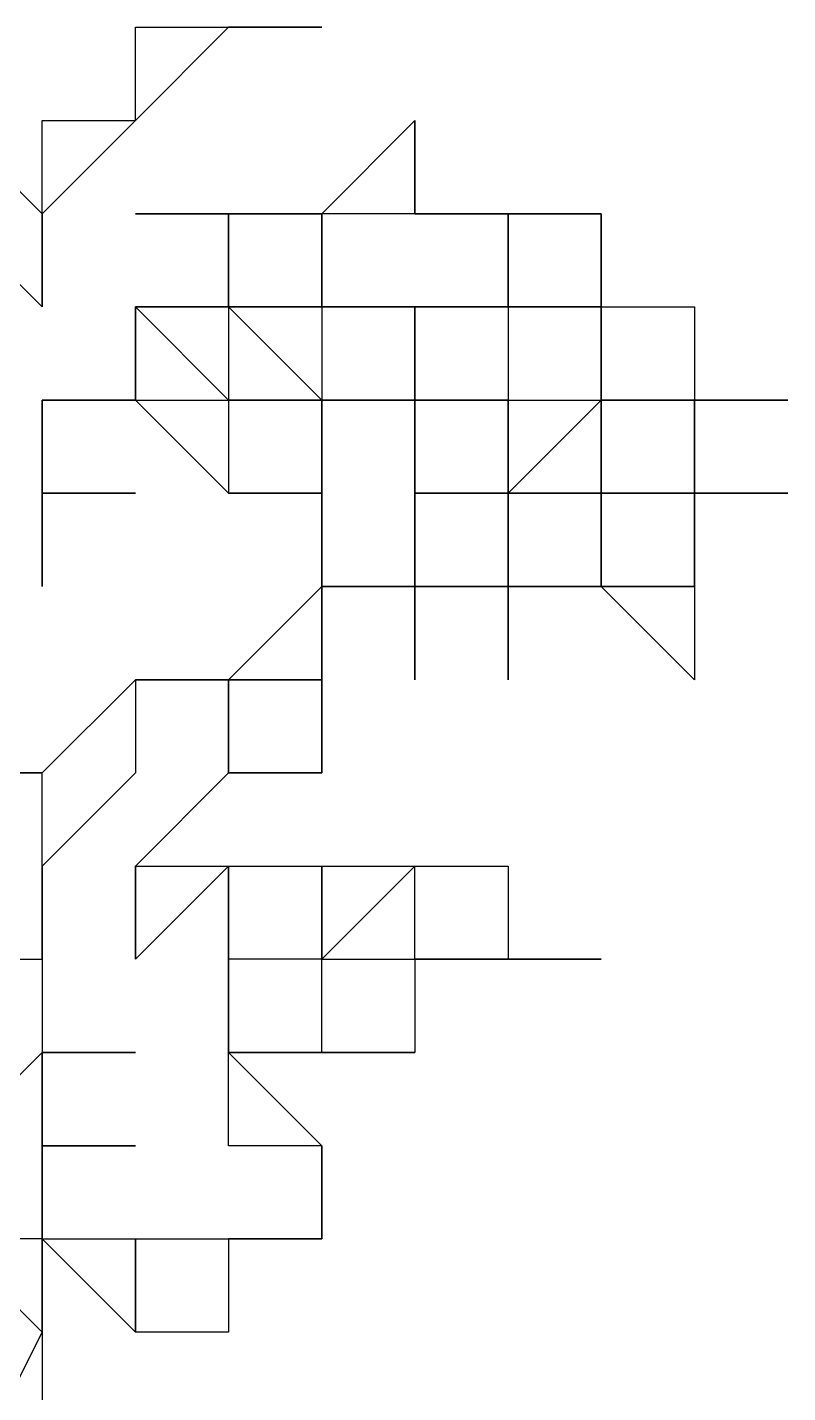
# Model space of a CAD drawing. Header units: millimetres. Extents: x 0 to 600, y 0 to 450.
# Drawn here: x 518.84 to 527, y 40.35 to 55 of the extents above; entities that cross this region are included whole.
import ezdxf

# ---------------------------------------------------------------- set-up
doc = ezdxf.new("R2010")
doc.units = ezdxf.units.MM
doc.layers.add('Engraving', color=1, linetype='Continuous')

msp = doc.modelspace()

# ---------------------------------------------------------------- linework, layer by layer
at = {"layer": 'Engraving'}
for p, q in [((520, 54), (520, 55)), ((520, 55), (521, 55)), ((521, 55), (520, 54)), ((521, 55), (521, 55)), ((521, 55), (521, 55)), ((521, 55), (521, 55)), ((521, 55), (522, 55)), ((522, 55), (521, 55)), ((521, 55), (521, 55)), ((521, 55), (521, 55)), ((521, 55), (521, 55)), ((521, 55), (521, 55)), ((522, 55), (522, 55)), ((518, 54), (519, 53)), ((519, 53), (519, 54)), ((519, 54), (520, 54)), ((520, 54), (519, 53)), ((520, 54), (520, 54)), ((522, 53), (523, 54)), ((523, 54), (523, 54)), ((523, 54), (523, 53)), ((523, 53), (523, 54)), ((523, 54), (523, 54)), ((523, 54), (523, 53)), ((519, 52), (518, 53)), ((519, 53), (519, 53)), ((519, 53), (519, 52)), ((519, 52), (519, 53)), ((519, 53), (519, 53)), ((519, 53), (519, 53)), ((519, 53), (519, 52)), ((519, 53), (519, 53)), ((519, 53), (519, 53)), ((519, 53), (519, 53)), ((519, 53), (519, 53)), ((521, 53), (520, 53)), ((520, 53), (520, 53)), ((520, 53), (520, 53)), ((520, 53), (520, 53)), ((520, 53), (520, 53)), ((520, 53), (521, 53)), ((521, 52), (521, 53)), ((521, 53), (521, 53)), ((521, 53), (521, 53)), ((521, 53), (521, 52)), ((521, 52), (521, 53)), ((521, 53), (521, 53)), ((521, 53), (521, 53)), ((521, 53), (521, 53)), ((521, 53), (521, 53)), ((521, 53), (521, 53)), ((521, 53), (521, 53)), ((521, 53), (521, 53)), ((521, 53), (522, 53)), ((522, 53), (521, 53)), ((521, 53), (521, 53)), ((521, 53), (522, 53)), ((522, 53), (521, 53)), ((521, 53), (521, 53)), ((521, 53), (521, 53)), ((521, 53), (521, 53)), ((521, 53), (521, 53)), ((521, 53), (521, 53)), ((521, 53), (521, 53)), ((521, 53), (521, 53)), ((521, 53), (521, 52)), ((522, 52), (522, 53)), ((522, 53), (522, 53)), ((522, 53), (522, 53)), ((522, 53), (522, 53)), ((522, 53), (522, 53)), ((522, 53), (522, 53)), ((522, 53), (522, 53)), ((522, 53), (522, 53)), ((522, 53), (522, 53)), ((522, 53), (522, 53)), ((523, 53), (522, 53)), ((522, 53), (522, 53)), ((522, 53), (522, 53)), ((522, 53), (522, 53)), ((522, 53), (522, 53)), ((522, 53), (522, 53)), ((522, 53), (522, 52)), ((522, 53), (522, 53)), ((522, 53), (522, 53)), ((522, 53), (522, 53)), ((522, 53), (522, 53)), ((522, 53), (522, 53)), ((522, 53), (522, 53)), ((522, 53), (522, 53)), ((522, 53), (522, 53)), ((522, 53), (522, 53)), ((522, 53), (522, 53)), ((522, 53), (522, 53)), ((522, 53), (522, 53)), ((522, 53), (522, 53)), ((522, 53), (522, 53)), ((522, 53), (522, 53)), ((522, 53), (522, 53)), ((522, 53), (522, 53)), ((522, 53), (522, 52)), ((522, 52), (522, 53)), ((524, 53), (523, 53)), ((523, 53), (523, 53)), ((523, 53), (523, 53)), ((523, 53), (523, 53)), ((523, 53), (523, 53)), ((523, 53), (523, 53)), ((523, 53), (523, 53)), ((523, 53), (523, 53)), ((523, 53), (523, 53)), ((523, 53), (523, 53)), ((523, 53), (523, 53)), ((523, 53), (523, 53)), ((523, 53), (523, 53)), ((523, 53), (523, 53)), ((523, 53), (523, 53)), ((523, 53), (523, 53)), ((523, 53), (523, 53)), ((523, 53), (523, 53)), ((523, 53), (524, 53)), ((524, 53), (523, 53)), ((523, 53), (524, 53)), ((523, 53), (523, 53)), ((523, 53), (523, 53)), ((523, 53), (523, 53)), ((523, 53), (523, 53)), ((523, 53), (523, 53)), ((523, 53), (523, 53)), ((523, 53), (523, 53)), ((523, 53), (523, 53)), ((523, 53), (523, 53)), ((523, 53), (523, 53)), ((523, 53), (523, 53)), ((524, 52), (524, 53)), ((524, 53), (524, 53)), ((524, 53), (524, 53)), ((524, 53), (524, 53)), ((524, 53), (524, 53)), ((524, 53), (524, 53)), ((524, 53), (524, 53)), ((524, 53), (524, 53)), ((524, 53), (524, 53)), ((524, 53), (524, 53)), ((524, 53), (524, 53)), ((524, 53), (524, 53)), ((524, 53), (524, 53)), ((524, 53), (524, 53)), ((524, 53), (524, 53)), ((524, 53), (524, 53)), ((524, 53), (524, 53)), ((524, 53), (524, 53)), ((524, 53), (524, 53)), ((524, 53), (524, 53)), ((524, 53), (524, 53)), ((524, 53), (524, 53)), ((524, 53), (524, 53)), ((524, 53), (524, 53)), ((524, 53), (524, 53)), ((524, 53), (524, 53)), ((524, 53), (524, 53)), ((524, 53), (524, 53)), ((524, 53), (524, 53)), ((524, 53), (524, 53)), ((524, 53), (524, 53)), ((524, 53), (524, 53)), ((524, 53), (525, 53)), ((525, 53), (524, 53)), ((524, 53), (524, 52)), ((525, 53), (525, 53)), ((525, 53), (525, 53)), ((525, 53), (525, 52)), ((525, 52), (525, 53)), ((519, 52), (519, 52)), ((519, 52), (519, 52)), ((519, 52), (519, 52)), ((519, 52), (519, 52)), ((519, 52), (519, 52)), ((521, 51), (520, 52)), ((520, 52), (520, 52)), ((520, 52), (520, 52)), ((520, 52), (520, 51)), ((520, 51), (520, 52)), ((520, 52), (520, 52)), ((520, 52), (520, 52)), ((520, 52), (520, 52)), ((520, 52), (521, 52)), ((521, 52), (520, 52)), ((520, 52), (520, 52)), ((520, 52), (520, 52)), ((520, 52), (521, 52)), ((521, 52), (520, 52)), ((520, 52), (521, 52)), ((520, 52), (520, 52)), ((520, 52), (520, 52)), ((520, 52), (520, 52)), ((520, 52), (520, 52)), ((520, 52), (520, 52)), ((520, 52), (520, 52)), ((520, 52), (520, 52)), ((520, 52), (520, 52)), ((520, 52), (520, 52)), ((520, 52), (520, 52)), ((521, 52), (521, 52)), ((521, 52), (521, 52)), ((521, 52), (521, 52)), ((521, 52), (521, 51)), ((522, 51), (521, 52)), ((521, 52), (521, 52)), ((521, 52), (521, 52)), ((521, 52), (521, 52)), ((521, 52), (521, 52)), ((521, 52), (521, 52)), ((521, 52), (521, 52)), ((521, 52), (522, 52)), ((522, 52), (521, 52)), ((521, 52), (521, 52)), ((521, 52), (522, 52)), ((521, 52), (521, 52)), ((521, 52), (521, 52)), ((521, 52), (521, 52)), ((521, 52), (521, 52)), ((521, 52), (521, 52)), ((521, 52), (521, 52)), ((521, 52), (521, 52)), ((521, 52), (521, 52)), ((521, 52), (521, 52)), ((521, 52), (521, 52)), ((521, 52), (521, 52)), ((522, 52), (522, 52)), ((522, 52), (522, 52)), ((522, 52), (522, 52)), ((522, 52), (522, 52)), ((522, 52), (522, 52)), ((522, 52), (522, 52)), ((522, 52), (522, 52)), ((522, 52), (522, 52)), ((522, 52), (522, 52)), ((522, 52), (522, 52)), ((522, 52), (522, 52)), ((522, 52), (523, 52)), ((523, 52), (522, 52)), ((522, 52), (522, 52)), ((522, 52), (522, 52)), ((522, 52), (522, 52)), ((522, 52), (522, 52)), ((522, 52), (522, 52)), ((522, 52), (522, 52)), ((522, 52), (522, 51)), ((522, 52), (522, 52)), ((522, 52), (522, 52)), ((522, 52), (522, 52)), ((522, 52), (522, 52)), ((522, 52), (522, 52)), ((523, 52), (523, 52)), ((523, 52), (523, 52)), ((523, 52), (523, 52)), ((523, 52), (523, 52)), ((523, 52), (523, 52)), ((523, 52), (523, 52)), ((523, 51), (523, 52)), ((523, 52), (523, 52)), ((523, 52), (523, 51)), ((523, 51), (523, 52)), ((523, 52), (523, 52)), ((523, 52), (523, 52)), ((523, 52), (523, 52)), ((523, 52), (523, 52)), ((523, 52), (523, 52)), ((523, 52), (523, 52)), ((523, 52), (523, 52)), ((523, 52), (523, 52)), ((523, 52), (523, 52)), ((523, 52), (523, 52)), ((523, 52), (523, 52)), ((523, 52), (523, 52)), ((523, 52), (523, 52)), ((523, 52), (523, 52)), ((523, 52), (523, 52)), ((523, 52), (523, 52)), ((523, 52), (523, 52)), ((523, 52), (523, 52)), ((523, 52), (523, 52)), ((523, 52), (523, 52)), ((523, 52), (524, 52)), ((523, 52), (523, 52)), ((523, 52), (523, 52)), ((523, 52), (523, 51)), ((523, 51), (523, 52)), ((523, 52), (523, 52)), ((523, 52), (523, 52)), ((523, 52), (523, 52)), ((523, 52), (524, 52)), ((524, 52), (523, 52)), ((523, 52), (523, 52)), ((523, 52), (523, 52)), ((523, 52), (523, 52)), ((523, 52), (523, 52)), ((523, 52), (523, 52)), ((523, 52), (523, 52)), ((523, 52), (523, 52)), ((523, 52), (523, 52)), ((523, 52), (523, 52)), ((523, 52), (523, 52)), ((523, 52), (523, 52)), ((523, 52), (523, 52)), ((523, 52), (523, 52)), ((523, 52), (523, 52)), ((523, 52), (523, 52)), ((523, 52), (523, 52)), ((523, 52), (523, 52)), ((523, 52), (523, 52)), ((524, 52), (524, 52)), ((524, 52), (524, 52)), ((524, 52), (524, 52)), ((524, 52), (524, 52)), ((524, 52), (524, 52)), ((524, 52), (524, 52)), ((524, 52), (524, 52)), ((524, 52), (524, 52)), ((524, 52), (524, 52)), ((524, 52), (524, 52)), ((524, 52), (524, 52)), ((525, 52), (524, 52)), ((524, 52), (524, 52)), ((524, 52), (524, 52)), ((524, 52), (524, 52)), ((524, 52), (524, 52)), ((524, 52), (524, 52)), ((524, 52), (524, 52)), ((524, 52), (524, 52)), ((524, 52), (524, 52)), ((524, 52), (524, 52)), ((524, 52), (524, 52)), ((524, 52), (524, 52)), ((524, 52), (524, 52)), ((524, 52), (524, 52)), ((524, 52), (524, 52)), ((524, 52), (524, 52)), ((524, 52), (524, 52)), ((524, 52), (524, 52)), ((524, 52), (524, 52)), ((524, 52), (524, 51)), ((524, 52), (524, 52)), ((524, 52), (524, 52)), ((524, 52), (524, 52)), ((524, 52), (524, 52)), ((524, 52), (524, 52)), ((524, 52), (524, 52)), ((524, 52), (524, 52)), ((524, 52), (524, 52)), ((524, 52), (524, 52)), ((524, 52), (524, 52)), ((524, 52), (524, 52)), ((524, 52), (524, 52)), ((524, 52), (524, 52)), ((524, 52), (524, 52)), ((524, 52), (524, 52)), ((524, 52), (524, 52)), ((524, 52), (524, 52)), ((524, 52), (524, 52)), ((524, 52), (524, 52)), ((524, 52), (524, 52)), ((524, 52), (525, 52)), ((525, 51), (525, 52)), ((525, 52), (525, 52)), ((525, 52), (525, 52)), ((525, 52), (525, 52)), ((525, 52), (525, 52)), ((525, 52), (525, 51)), ((525, 51), (525, 52)), ((525, 52), (525, 52)), ((525, 52), (525, 52)), ((525, 52), (525, 52)), ((525, 52), (525, 52)), ((525, 52), (525, 52)), ((525, 52), (525, 52)), ((525, 52), (525, 52)), ((525, 52), (525, 52)), ((525, 52), (525, 52)), ((525, 52), (525, 52)), ((525, 52), (525, 52)), ((525, 52), (525, 52)), ((525, 52), (525, 52)), ((525, 52), (525, 52)), ((525, 52), (525, 52)), ((525, 52), (525, 52)), ((525, 52), (525, 52)), ((525, 52), (525, 52)), ((525, 52), (525, 52)), ((525, 52), (525, 52)), ((525, 52), (525, 52)), ((525, 52), (526, 52)), ((525, 52), (525, 52)), ((525, 52), (525, 52)), ((525, 52), (525, 52)), ((525, 52), (525, 52)), ((525, 52), (525, 52)), ((525, 52), (525, 52)), ((525, 52), (525, 52)), ((525, 52), (525, 52)), ((525, 52), (525, 52)), ((525, 52), (525, 52)), ((525, 52), (525, 52)), ((525, 52), (525, 52)), ((525, 52), (525, 52)), ((525, 52), (525, 52)), ((525, 52), (525, 52)), ((525, 52), (525, 52)), ((526, 52), (526, 51)), ((526, 52), (526, 52)), ((526, 52), (526, 52)), ((526, 52), (526, 52)), ((526, 52), (526, 52)), ((526, 52), (526, 52)), ((526, 52), (526, 52)), ((526, 52), (526, 52)), ((526, 52), (526, 52)), ((526, 52), (526, 52)), ((526, 52), (526, 52)), ((526, 52), (526, 52)), ((526, 52), (526, 52)), ((526, 52), (526, 52)), ((526, 52), (526, 52)), ((520, 51), (519, 51)), ((519, 51), (519, 50)), ((519, 50), (519, 51)), ((519, 51), (520, 51)), ((520, 51), (520, 51)), ((520, 51), (520, 51)), ((520, 51), (520, 51)), ((520, 51), (520, 51)), ((520, 51), (520, 51)), ((520, 51), (520, 51)), ((520, 51), (520, 51)), ((520, 51), (520, 51)), ((520, 51), (520, 51)), ((520, 51), (520, 51)), ((520, 51), (520, 51)), ((520, 51), (520, 51)), ((521, 50), (520, 51)), ((520, 51), (520, 51)), ((520, 51), (520, 51)), ((520, 51), (520, 51)), ((520, 51), (521, 51)), ((522, 51), (521, 51)), ((521, 51), (521, 51)), ((521, 51), (521, 51)), ((521, 51), (521, 51)), ((521, 51), (521, 51)), ((521, 51), (521, 51)), ((521, 51), (521, 51)), ((521, 51), (521, 51)), ((521, 51), (521, 51)), ((521, 51), (522, 51)), ((521, 51), (521, 51)), ((521, 51), (521, 51)), ((521, 51), (521, 51)), ((521, 51), (521, 51)), ((521, 51), (521, 51)), ((521, 51), (521, 51)), ((521, 51), (521, 51)), ((521, 51), (521, 50)), ((522, 50), (522, 51)), ((522, 51), (522, 51)), ((522, 51), (522, 51)), ((522, 51), (522, 51)), ((522, 51), (522, 51)), ((522, 51), (522, 51)), ((522, 51), (522, 51)), ((522, 51), (522, 51)), ((522, 51), (522, 51)), ((522, 51), (522, 51)), ((522, 51), (522, 51)), ((522, 51), (522, 51)), ((522, 51), (522, 51)), ((522, 51), (523, 51)), ((523, 51), (522, 51)), ((522, 51), (522, 51)), ((522, 51), (522, 51)), ((522, 51), (522, 51)), ((522, 51), (522, 51)), ((522, 51), (522, 51)), ((522, 51), (522, 51)), ((522, 51), (522, 51)), ((522, 51), (522, 51)), ((522, 51), (522, 50)), ((523, 51), (523, 51)), ((523, 51), (523, 51)), ((523, 51), (523, 51)), ((523, 51), (523, 51)), ((523, 51), (523, 51)), ((523, 51), (523, 51)), ((523, 51), (523, 51)), ((523, 51), (523, 51)), ((523, 51), (524, 51)), ((523, 50), (523, 51)), ((523, 51), (523, 51)), ((523, 51), (523, 51)), ((523, 51), (523, 51)), ((523, 51), (523, 50)), ((524, 51), (523, 51)), ((523, 51), (523, 51)), ((523, 51), (523, 51)), ((523, 51), (523, 51)), ((523, 51), (523, 51)), ((523, 51), (523, 51)), ((523, 51), (523, 51)), ((523, 51), (523, 51)), ((523, 51), (523, 51)), ((523, 51), (523, 51)), ((523, 51), (523, 51)), ((523, 51), (523, 51)), ((523, 51), (523, 51)), ((523, 51), (523, 51)), ((523, 51), (523, 51)), ((523, 51), (523, 51)), ((523, 51), (523, 51)), ((523, 51), (523, 51)), ((523, 51), (523, 51)), ((523, 51), (523, 51)), ((523, 51), (523, 51)), ((523, 51), (523, 51)), ((523, 51), (523, 51)), ((524, 51), (523, 51)), ((523, 51), (523, 51)), ((523, 51), (523, 51)), ((523, 51), (523, 51)), ((524, 51), (524, 51)), ((524, 51), (524, 51)), ((524, 51), (524, 51)), ((524, 51), (524, 51)), ((524, 51), (524, 51)), ((524, 51), (524, 51)), ((524, 51), (524, 51)), ((524, 51), (524, 51)), ((524, 51), (524, 51)), ((524, 51), (524, 51)), ((524, 51), (524, 51)), ((524, 51), (524, 51)), ((524, 51), (524, 51)), ((524, 51), (525, 51)), ((524, 50), (524, 51)), ((524, 51), (524, 51)), ((524, 51), (524, 51)), ((524, 51), (524, 51)), ((525, 51), (524, 50)), ((524, 50), (524, 51)), ((524, 51), (524, 51)), ((524, 51), (524, 51)), ((524, 51), (524, 51)), ((524, 51), (524, 50)), ((524, 51), (524, 51)), ((524, 51), (524, 51)), ((524, 51), (524, 51)), ((524, 51), (524, 51)), ((524, 51), (524, 51)), ((524, 51), (524, 51)), ((524, 51), (524, 51)), ((524, 51), (524, 51)), ((524, 51), (524, 51)), ((524, 51), (524, 51)), ((524, 51), (524, 51)), ((524, 51), (524, 51)), ((524, 51), (524, 51)), ((524, 51), (524, 51)), ((524, 51), (524, 51)), ((524, 51), (524, 51)), ((524, 51), (524, 51)), ((524, 51), (524, 51)), ((525, 51), (525, 51)), ((525, 51), (525, 51)), ((525, 51), (525, 51)), ((525, 51), (525, 51)), ((525, 51), (525, 50)), ((525, 50), (525, 51)), ((525, 51), (525, 51)), ((525, 51), (525, 51)), ((525, 51), (525, 51)), ((525, 51), (525, 51)), ((525, 51), (525, 51)), ((525, 51), (525, 51)), ((525, 51), (525, 51)), ((525, 51), (525, 51)), ((525, 51), (525, 51)), ((525, 51), (525, 51)), ((526, 51), (525, 51)), ((525, 51), (525, 51)), ((525, 51), (525, 51)), ((525, 51), (525, 51)), ((525, 51), (525, 51)), ((525, 51), (525, 51)), ((525, 51), (525, 51)), ((525, 51), (525, 51)), ((525, 51), (526, 51)), ((525, 50), (525, 51)), ((526, 51), (525, 51)), ((525, 51), (525, 51)), ((525, 51), (525, 51)), ((525, 51), (525, 51)), ((525, 51), (525, 50)), ((526, 51), (526, 51)), ((526, 51), (526, 51)), ((526, 51), (526, 51)), ((526, 51), (526, 51)), ((526, 51), (526, 50)), ((526, 50), (526, 51)), ((526, 51), (526, 51)), ((526, 51), (526, 51)), ((526, 51), (526, 51)), ((526, 51), (526, 51)), ((526, 51), (526, 51)), ((526, 51), (526, 51)), ((526, 51), (526, 51)), ((526, 51), (526, 51)), ((526, 51), (526, 51)), ((526, 51), (526, 51)), ((526, 51), (526, 51)), ((526, 51), (526, 51)), ((526, 51), (526, 51)), ((526, 51), (526, 51)), ((526, 51), (526, 51)), ((526, 51), (526, 51)), ((526, 51), (526, 51)), ((526, 51), (526, 51)), ((526, 51), (526, 51)), ((526, 51), (526, 51)), ((526, 51), (526, 51)), ((526, 51), (526, 51)), ((526, 51), (526, 51)), ((526, 51), (526, 51)), ((526, 51), (526, 51)), ((526, 51), (526, 51)), ((526, 51), (526, 51)), ((526, 51), (527, 51)), ((527, 51), (526, 51)), ((526, 51), (526, 50)), ((526, 50), (526, 51)), ((527, 51), (527, 51)), ((527, 51), (527, 51)), ((527, 51), (527, 51)), ((519, 50), (519, 50)), ((519, 50), (519, 49)), ((519, 49), (519, 50)), ((519, 50), (519, 50)), ((519, 50), (519, 50)), ((519, 50), (519, 50)), ((519, 50), (519, 50)), ((519, 50), (519, 50)), ((520, 50), (519, 50)), ((519, 50), (519, 50)), ((519, 50), (520, 50)), ((520, 50), (520, 50)), ((520, 50), (520, 50)), ((520, 50), (520, 50)), ((520, 50), (520, 50)), ((520, 50), (520, 50)), ((520, 50), (520, 50)), ((520, 50), (520, 50)), ((520, 50), (520, 50)), ((520, 50), (520, 50)), ((520, 50), (520, 50)), ((520, 50), (520, 50)), ((522, 50), (521, 50)), ((521, 50), (521, 50)), ((521, 50), (521, 50)), ((521, 50), (521, 50)), ((521, 50), (521, 50)), ((521, 50), (521, 50)), ((521, 50), (521, 50)), ((521, 50), (521, 50)), ((521, 50), (521, 50)), ((521, 50), (521, 50)), ((521, 50), (521, 50)), ((521, 50), (521, 50)), ((521, 50), (521, 50)), ((521, 50), (521, 50)), ((521, 50), (521, 50)), ((521, 50), (521, 50)), ((521, 50), (521, 50)), ((521, 50), (521, 50)), ((521, 50), (521, 50)), ((521, 50), (521, 50)), ((521, 50), (521, 50)), ((521, 50), (522, 50)), ((522, 50), (521, 50)), ((521, 50), (521, 50)), ((521, 50), (521, 50)), ((521, 50), (522, 50)), ((521, 50), (521, 50)), ((521, 50), (521, 50)), ((521, 50), (521, 50)), ((521, 50), (521, 50)), ((522, 49), (522, 50)), ((522, 50), (522, 50)), ((522, 50), (522, 50)), ((522, 50), (522, 50)), ((522, 50), (522, 50)), ((522, 50), (522, 50)), ((522, 50), (522, 50)), ((522, 50), (522, 50)), ((522, 50), (522, 50)), ((522, 50), (522, 50)), ((522, 50), (522, 50)), ((522, 50), (522, 50)), ((522, 50), (522, 50)), ((522, 50), (522, 49)), ((522, 50), (522, 50)), ((522, 50), (522, 50)), ((522, 50), (522, 50)), ((522, 50), (522, 50)), ((522, 50), (522, 50)), ((522, 50), (522, 50)), ((522, 50), (522, 50)), ((522, 50), (522, 50)), ((522, 50), (522, 50)), ((522, 50), (522, 50)), ((522, 50), (522, 50)), ((522, 50), (522, 50)), ((522, 50), (522, 50)), ((522, 50), (522, 50)), ((522, 50), (522, 50)), ((524, 50), (523, 50)), ((523, 50), (523, 50)), ((523, 50), (523, 50)), ((523, 50), (523, 50)), ((523, 50), (523, 50)), ((523, 50), (523, 50)), ((523, 50), (523, 50)), ((523, 50), (523, 50)), ((523, 50), (523, 50)), ((523, 50), (523, 50)), ((523, 50), (523, 50)), ((523, 50), (523, 50)), ((523, 50), (523, 50)), ((523, 50), (523, 50)), ((523, 50), (523, 50)), ((523, 50), (523, 50)), ((523, 50), (523, 50)), ((523, 50), (523, 50)), ((523, 50), (523, 50)), ((523, 50), (524, 50)), ((523, 49), (523, 50)), ((523, 50), (523, 50)), ((523, 50), (523, 49)), ((523, 50), (523, 50)), ((523, 50), (523, 50)), ((523, 50), (523, 50)), ((523, 50), (523, 50)), ((523, 50), (523, 50)), ((523, 50), (523, 50)), ((523, 50), (523, 50)), ((523, 50), (523, 50)), ((523, 50), (523, 50)), ((523, 50), (523, 50)), ((523, 50), (523, 50)), ((523, 50), (523, 50)), ((523, 50), (523, 50)), ((523, 50), (523, 50)), ((523, 50), (523, 50)), ((525, 50), (524, 50)), ((524, 50), (524, 50)), ((524, 50), (524, 50)), ((524, 50), (524, 50)), ((524, 50), (524, 50)), ((524, 50), (525, 50)), ((525, 50), (524, 50)), ((524, 50), (524, 50)), ((524, 50), (525, 50)), ((524, 49), (524, 50)), ((524, 50), (524, 50)), ((524, 50), (524, 50)), ((524, 50), (524, 50)), ((524, 50), (524, 50)), ((524, 50), (524, 50)), ((524, 50), (524, 50)), ((524, 50), (524, 50)), ((524, 50), (524, 50)), ((524, 50), (524, 50)), ((524, 50), (524, 50)), ((524, 50), (524, 50)), ((524, 50), (524, 50)), ((524, 50), (524, 50)), ((524, 50), (524, 50)), ((524, 50), (524, 50)), ((524, 50), (524, 50)), ((524, 50), (524, 50)), ((524, 50), (524, 50)), ((525, 50), (524, 50)), ((524, 50), (524, 50)), ((524, 50), (524, 49)), ((524, 50), (524, 50)), ((524, 50), (524, 50)), ((524, 50), (525, 50)), ((524, 50), (524, 50)), ((524, 50), (524, 50)), ((524, 50), (524, 50)), ((524, 50), (524, 50)), ((524, 50), (524, 50)), ((525, 50), (525, 50)), ((525, 50), (525, 50)), ((525, 50), (525, 50)), ((525, 50), (525, 50)), ((525, 50), (525, 50)), ((525, 50), (525, 50)), ((525, 50), (525, 50)), ((525, 50), (525, 50)), ((525, 50), (525, 50)), ((525, 50), (525, 50)), ((525, 50), (525, 50)), ((525, 50), (525, 50)), ((525, 50), (525, 50)), ((525, 50), (525, 50)), ((525, 50), (525, 50)), ((526, 50), (525, 50)), ((525, 50), (526, 50)), ((526, 50), (525, 50)), ((525, 50), (525, 50)), ((525, 50), (525, 49)), ((525, 49), (525, 50)), ((525, 50), (525, 50)), ((525, 50), (525, 50)), ((525, 50), (526, 50)), ((526, 50), (525, 50)), ((525, 50), (525, 50)), ((525, 50), (525, 50)), ((525, 50), (525, 50)), ((525, 50), (525, 50)), ((525, 50), (525, 50)), ((525, 50), (525, 50)), ((525, 50), (525, 50)), ((525, 50), (525, 50)), ((525, 50), (525, 50)), ((525, 50), (526, 50)), ((526, 50), (526, 50)), ((526, 50), (526, 50)), ((526, 50), (526, 50)), ((526, 50), (527, 50)), ((527, 50), (526, 50)), ((526, 50), (526, 50)), ((526, 50), (526, 50)), ((526, 50), (526, 50)), ((526, 50), (526, 50)), ((526, 50), (526, 50)), ((526, 50), (526, 50)), ((526, 50), (526, 50)), ((526, 49), (526, 50)), ((526, 50), (526, 50)), ((526, 50), (526, 50)), ((526, 50), (526, 50)), ((526, 50), (526, 49)), ((526, 50), (526, 50)), ((526, 50), (526, 50)), ((526, 50), (526, 50)), ((526, 50), (526, 50)), ((526, 50), (526, 50)), ((526, 50), (526, 50)), ((526, 50), (526, 50)), ((526, 50), (526, 50)), ((526, 50), (526, 50)), ((526, 50), (526, 50)), ((526, 50), (526, 50)), ((526, 50), (526, 50)), ((526, 50), (526, 50)), ((526, 50), (526, 50)), ((526, 50), (526, 50)), ((526, 50), (526, 50)), ((526, 50), (526, 50)), ((526, 50), (526, 50)), ((526, 50), (526, 50)), ((526, 50), (526, 50)), ((526, 50), (526, 50)), ((526, 50), (526, 50)), ((527, 50), (527, 50)), ((519, 49), (519, 49)), ((519, 49), (519, 49)), ((521, 48), (522, 49)), ((522, 49), (521, 48)), ((522, 49), (522, 49)), ((522, 49), (522, 49)), ((522, 49), (522, 48)), ((522, 48), (522, 49)), ((522, 49), (522, 49)), ((522, 49), (523, 49)), ((523, 49), (522, 49)), ((522, 49), (522, 48)), ((522, 48), (522, 49)), ((522, 49), (522, 49)), ((522, 49), (522, 49)), ((522, 49), (522, 49)), ((522, 49), (522, 49)), ((523, 49), (523, 49)), ((523, 49), (523, 48)), ((523, 48), (523, 49)), ((523, 49), (523, 49)), ((523, 49), (523, 49)), ((523, 49), (523, 48)), ((523, 48), (523, 49)), ((524, 49), (523, 49)), ((523, 49), (523, 49)), ((523, 49), (523, 49)), ((523, 49), (523, 49)), ((523, 49), (523, 49)), ((523, 49), (523, 49)), ((523, 49), (523, 49)), ((523, 49), (523, 49)), ((523, 49), (523, 49)), ((523, 49), (523, 49)), ((523, 49), (523, 49)), ((523, 49), (523, 49)), ((523, 49), (523, 49)), ((523, 49), (523, 49)), ((523, 49), (523, 49)), ((523, 49), (523, 49)), ((523, 49), (523, 49)), ((523, 49), (523, 49)), ((523, 49), (523, 49)), ((523, 49), (523, 49)), ((523, 49), (524, 49)), ((525, 49), (524, 49)), ((524, 49), (524, 49)), ((524, 49), (524, 49)), ((524, 49), (524, 49)), ((524, 49), (524, 49)), ((524, 49), (524, 49)), ((524, 49), (524, 49)), ((524, 49), (524, 49)), ((524, 49), (524, 49)), ((524, 49), (524, 49)), ((524, 49), (524, 49)), ((524, 49), (524, 49)), ((524, 49), (524, 49)), ((524, 49), (525, 49)), ((524, 48), (524, 49)), ((524, 49), (524, 49)), ((524, 49), (524, 48)), ((524, 48), (524, 49)), ((524, 49), (524, 49)), ((524, 49), (524, 48)), ((525, 49), (524, 49)), ((524, 49), (524, 49)), ((524, 49), (524, 49)), ((524, 49), (524, 49)), ((524, 49), (524, 49)), ((524, 49), (524, 49)), ((524, 49), (524, 49)), ((524, 49), (524, 49)), ((524, 49), (524, 49)), ((524, 49), (524, 49)), ((524, 49), (524, 49)), ((524, 49), (525, 49)), ((525, 49), (525, 49)), ((525, 49), (526, 49)), ((526, 49), (525, 49)), ((525, 49), (526, 49)), ((526, 49), (525, 49)), ((526, 49), (525, 49)), ((525, 49), (525, 49)), ((525, 49), (525, 49)), ((525, 49), (525, 49)), ((525, 49), (525, 49)), ((525, 49), (526, 49)), ((525, 49), (525, 49)), ((525, 49), (525, 49)), ((525, 49), (525, 49)), ((525, 49), (526, 49)), ((526, 48), (525, 49)), ((525, 49), (525, 49)), ((526, 49), (526, 49)), ((526, 49), (526, 49)), ((526, 49), (526, 49)), ((526, 49), (526, 49)), ((526, 49), (526, 49)), ((526, 49), (526, 49)), ((526, 49), (526, 49)), ((526, 49), (526, 49)), ((526, 49), (526, 49)), ((526, 49), (526, 49)), ((526, 49), (526, 49)), ((526, 49), (526, 49)), ((526, 49), (526, 49)), ((526, 49), (526, 49)), ((526, 49), (526, 49)), ((526, 49), (526, 49)), ((526, 49), (526, 49)), ((526, 49), (526, 49)), ((526, 49), (526, 49)), ((526, 49), (526, 48)), ((526, 49), (526, 49)), ((526, 49), (526, 49)), ((526, 49), (526, 49)), ((526, 49), (526, 49)), ((526, 49), (526, 49)), ((526, 49), (526, 49)), ((526, 49), (526, 49)), ((519, 47), (520, 48)), ((520, 48), (520, 48)), ((520, 48), (520, 48)), ((520, 48), (520, 48)), ((520, 48), (521, 48)), ((521, 48), (520, 48)), ((520, 48), (520, 48)), ((520, 48), (520, 48)), ((520, 48), (520, 48)), ((520, 48), (520, 47)), ((521, 48), (521, 48)), ((521, 48), (521, 48)), ((521, 48), (521, 48)), ((521, 48), (521, 48)), ((521, 48), (521, 48)), ((521, 47), (521, 48)), ((521, 48), (521, 48)), ((521, 48), (521, 47)), ((522, 48), (521, 48)), ((521, 48), (521, 48)), ((521, 48), (522, 48)), ((522, 48), (522, 48)), ((522, 48), (522, 48)), ((522, 47), (522, 48)), ((522, 48), (522, 48)), ((522, 48), (522, 48)), ((522, 48), (522, 48)), ((522, 48), (522, 48)), ((522, 48), (522, 48)), ((522, 48), (522, 48)), ((522, 48), (522, 48)), ((522, 48), (522, 48)), ((522, 48), (522, 48)), ((522, 48), (522, 48)), ((522, 48), (522, 48)), ((522, 48), (522, 47)), ((523, 48), (523, 48)), ((523, 48), (523, 48)), ((523, 48), (523, 48)), ((523, 48), (523, 48)), ((523, 48), (523, 48)), ((523, 48), (523, 48)), ((524, 48), (524, 48)), ((524, 48), (524, 48)), ((524, 48), (524, 48)), ((524, 48), (524, 48)), ((524, 48), (524, 48)), ((524, 48), (524, 48)), ((524, 48), (524, 48)), ((524, 48), (524, 48)), ((524, 48), (524, 48)), ((524, 48), (524, 48)), ((524, 48), (524, 48)), ((524, 48), (524, 48)), ((524, 48), (524, 48)), ((524, 48), (524, 48)), ((526, 48), (526, 48)), ((526, 48), (526, 48)), ((519, 47), (518, 47)), ((518, 47), (519, 47)), ((519, 46), (519, 47)), ((519, 47), (519, 47)), ((519, 47), (519, 47)), ((519, 47), (519, 47)), ((519, 47), (519, 47)), ((519, 47), (519, 47)), ((519, 47), (519, 47)), ((519, 47), (519, 47)), ((519, 47), (519, 47)), ((519, 47), (519, 47)), ((520, 47), (519, 46)), ((520, 46), (521, 47)), ((521, 47), (520, 46)), ((521, 47), (521, 47)), ((521, 47), (521, 47)), ((521, 47), (521, 47)), ((521, 47), (522, 47)), ((522, 47), (521, 47)), ((521, 47), (521, 47)), ((521, 47), (521, 47)), ((522, 47), (522, 47)), ((519, 45), (519, 46)), ((519, 46), (519, 46)), ((519, 46), (519, 46)), ((519, 46), (519, 45)), ((520, 45), (520, 46)), ((520, 46), (520, 46)), ((520, 46), (520, 46)), ((520, 46), (520, 46)), ((520, 46), (520, 45)), ((520, 45), (520, 46)), ((520, 46), (520, 46)), ((520, 46), (520, 46)), ((520, 46), (520, 46)), ((520, 46), (521, 46)), ((521, 46), (520, 45)), ((521, 45), (521, 46)), ((521, 46), (522, 46)), ((521, 45), (521, 46)), ((521, 46), (521, 46)), ((521, 46), (521, 45)), ((521, 46), (521, 46)), ((521, 46), (521, 46)), ((521, 46), (521, 46)), ((521, 46), (521, 46)), ((521, 46), (521, 46)), ((521, 46), (521, 46)), ((521, 46), (521, 46)), ((521, 46), (521, 46)), ((521, 46), (521, 46)), ((523, 46), (522, 45)), ((522, 45), (522, 46)), ((522, 46), (522, 46)), ((522, 46), (522, 46)), ((522, 46), (522, 46)), ((522, 46), (522, 46)), ((522, 46), (522, 45)), ((522, 46), (522, 46)), ((522, 46), (522, 46)), ((522, 46), (522, 46)), ((522, 46), (522, 46)), ((522, 46), (522, 46)), ((522, 46), (522, 46)), ((522, 46), (522, 45)), ((522, 45), (522, 46)), ((522, 46), (523, 46)), ((523, 45), (523, 46)), ((523, 46), (523, 46)), ((523, 46), (523, 46)), ((523, 46), (523, 46)), ((523, 46), (523, 46)), ((523, 46), (523, 46)), ((523, 46), (523, 46)), ((523, 46), (523, 46)), ((523, 46), (523, 46)), ((523, 46), (523, 46)), ((523, 46), (523, 46)), ((523, 46), (523, 46)), ((523, 46), (523, 46)), ((523, 46), (523, 46)), ((523, 46), (523, 46)), ((523, 46), (523, 46)), ((523, 46), (523, 46)), ((523, 46), (523, 46)), ((523, 46), (523, 46)), ((523, 46), (523, 46)), ((523, 46), (523, 46)), ((523, 46), (523, 46)), ((523, 46), (524, 46)), ((524, 46), (524, 46)), ((524, 46), (524, 45)), ((518, 45), (519, 45)), ((519, 45), (519, 45)), ((519, 45), (519, 44)), ((519, 45), (519, 45)), ((519, 45), (519, 45)), ((519, 45), (519, 45)), ((519, 45), (519, 45)), ((520, 45), (520, 45)), ((520, 45), (520, 45)), ((520, 45), (520, 45)), ((520, 45), (520, 45)), ((520, 45), (520, 45)), ((520, 45), (520, 45)), ((520, 45), (520, 45)), ((520, 45), (520, 45)), ((520, 45), (520, 45)), ((520, 45), (520, 45)), ((520, 45), (520, 45)), ((520, 45), (520, 45)), ((520, 45), (520, 45)), ((520, 45), (520, 45)), ((520, 45), (520, 45)), ((520, 45), (520, 45)), ((520, 45), (520, 45)), ((520, 45), (520, 45)), ((520, 45), (520, 45)), ((520, 45), (520, 45)), ((520, 45), (520, 45)), ((520, 45), (520, 45)), ((521, 44), (521, 45)), ((521, 45), (521, 44)), ((521, 45), (521, 45)), ((521, 45), (521, 45)), ((521, 45), (521, 45)), ((521, 45), (521, 44)), ((521, 44), (521, 45)), ((521, 45), (521, 45)), ((521, 45), (521, 45)), ((521, 45), (521, 45)), ((521, 45), (521, 45)), ((521, 45), (521, 45)), ((521, 45), (521, 45)), ((521, 45), (521, 45)), ((521, 45), (521, 45)), ((522, 45), (521, 45)), ((521, 45), (521, 45)), ((521, 45), (521, 45)), ((521, 45), (521, 45)), ((521, 45), (521, 45)), ((521, 45), (521, 45)), ((521, 45), (521, 45)), ((521, 45), (521, 45)), ((521, 45), (521, 45)), ((521, 45), (521, 45)), ((521, 45), (521, 45)), ((521, 45), (521, 45)), ((521, 45), (521, 45)), ((521, 45), (521, 45)), ((521, 45), (521, 45)), ((521, 45), (521, 45)), ((521, 45), (521, 45)), ((521, 45), (521, 45)), ((521, 45), (521, 45)), ((521, 45), (521, 45)), ((521, 45), (521, 45)), ((522, 44), (522, 45)), ((522, 45), (523, 45)), ((522, 45), (522, 45)), ((522, 45), (522, 45)), ((522, 45), (522, 45)), ((522, 45), (522, 45)), ((522, 45), (522, 45)), ((522, 45), (522, 45)), ((522, 45), (522, 45)), ((522, 45), (522, 45)), ((522, 45), (522, 45)), ((522, 45), (522, 45)), ((522, 45), (522, 45)), ((522, 45), (522, 45)), ((522, 45), (522, 45)), ((522, 45), (522, 45)), ((522, 45), (522, 45)), ((522, 45), (522, 45)), ((523, 45), (523, 45)), ((523, 45), (523, 45)), ((523, 45), (523, 45)), ((523, 45), (523, 45)), ((523, 45), (523, 44)), ((523, 45), (523, 45)), ((523, 45), (524, 45)), ((524, 45), (523, 45)), ((523, 45), (523, 45)), ((523, 45), (523, 45)), ((524, 45), (523, 45)), ((524, 45), (524, 45)), ((524, 45), (524, 45)), ((524, 45), (524, 45)), ((524, 45), (524, 45)), ((524, 45), (524, 45)), ((524, 45), (525, 45)), ((525, 45), (524, 45)), ((524, 45), (524, 45)), ((524, 45), (524, 45)), ((524, 45), (524, 45)), ((525, 45), (524, 45)), ((524, 45), (524, 45)), ((524, 45), (524, 45)), ((524, 45), (524, 45)), ((524, 45), (524, 45)), ((524, 45), (524, 45)), ((524, 45), (524, 45)), ((524, 45), (524, 45)), ((524, 45), (524, 45)), ((524, 45), (525, 45)), ((525, 45), (525, 45)), ((525, 45), (525, 45)), ((525, 45), (525, 45)), ((525, 45), (525, 45)), ((525, 45), (525, 45)), ((525, 45), (525, 45)), ((525, 45), (525, 45)), ((525, 45), (525, 45)), ((525, 45), (525, 45)), ((519, 44), (518, 43)), ((519, 44), (519, 44)), ((519, 44), (519, 44)), ((519, 44), (519, 44)), ((519, 44), (519, 44)), ((519, 43), (519, 44)), ((519, 44), (519, 44)), ((519, 44), (519, 44)), ((519, 44), (519, 43)), ((519, 44), (519, 44)), ((519, 44), (519, 44)), ((519, 44), (519, 44)), ((519, 44), (519, 44)), ((519, 44), (520, 44)), ((520, 44), (519, 44)), ((519, 44), (519, 44)), ((519, 44), (519, 43)), ((519, 43), (519, 44)), ((519, 44), (519, 44)), ((519, 44), (519, 44)), ((519, 44), (519, 44)), ((519, 44), (519, 44)), ((519, 44), (519, 44)), ((519, 44), (519, 44)), ((519, 44), (519, 44)), ((519, 44), (519, 44)), ((519, 44), (519, 44)), ((519, 44), (519, 44)), ((519, 44), (519, 44)), ((519, 44), (519, 44)), ((520, 44), (520, 44)), ((520, 44), (520, 44)), ((520, 44), (520, 44)), ((520, 44), (520, 44)), ((520, 44), (520, 44)), ((520, 44), (520, 44)), ((520, 44), (520, 44)), ((520, 44), (520, 44)), ((520, 44), (520, 44)), ((520, 44), (520, 44)), ((520, 44), (520, 44)), ((521, 43), (521, 44)), ((521, 44), (521, 44)), ((521, 44), (521, 44)), ((521, 44), (521, 44)), ((521, 44), (521, 44)), ((521, 44), (521, 44)), ((521, 44), (521, 44)), ((521, 44), (521, 44)), ((521, 44), (521, 44)), ((521, 44), (521, 44)), ((521, 44), (522, 44)), ((522, 44), (521, 44)), ((521, 44), (521, 44)), ((521, 44), (521, 44)), ((521, 44), (521, 44)), ((521, 44), (521, 44)), ((521, 44), (521, 44)), ((521, 44), (521, 44)), ((521, 44), (521, 44)), ((521, 44), (521, 44)), ((521, 44), (521, 44)), ((521, 44), (521, 44)), ((521, 44), (521, 44)), ((521, 44), (522, 43)), ((521, 44), (521, 44)), ((521, 44), (521, 44)), ((521, 44), (521, 44)), ((521, 44), (521, 44)), ((521, 44), (521, 44)), ((521, 44), (521, 44)), ((521, 44), (521, 44)), ((521, 44), (521, 44)), ((521, 44), (521, 44)), ((521, 44), (521, 44)), ((521, 44), (521, 44)), ((521, 44), (521, 44)), ((521, 44), (521, 44)), ((522, 44), (522, 44)), ((522, 44), (522, 44)), ((522, 44), (522, 44)), ((522, 44), (522, 44)), ((522, 44), (522, 44)), ((522, 44), (522, 44)), ((522, 44), (522, 44)), ((522, 44), (522, 44)), ((522, 44), (523, 44)), ((523, 44), (522, 44)), ((523, 44), (522, 44)), ((522, 44), (522, 44)), ((522, 44), (522, 44)), ((523, 44), (523, 44)), ((523, 44), (523, 44)), ((523, 44), (523, 44)), ((523, 44), (523, 44)), ((523, 44), (523, 44)), ((523, 44), (523, 44)), ((523, 44), (523, 44)), ((519, 42), (519, 43)), ((519, 43), (519, 43)), ((519, 43), (519, 43)), ((519, 43), (519, 43)), ((519, 43), (519, 42)), ((519, 43), (519, 43)), ((519, 43), (519, 43)), ((519, 43), (519, 43)), ((519, 43), (519, 43)), ((519, 43), (519, 43)), ((519, 43), (519, 43)), ((519, 43), (519, 43)), ((519, 43), (519, 43)), ((519, 43), (519, 43)), ((519, 43), (519, 43)), ((519, 43), (519, 43)), ((519, 43), (519, 43)), ((519, 43), (519, 43)), ((519, 43), (519, 43)), ((519, 43), (519, 43)), ((519, 43), (519, 43)), ((519, 43), (520, 43)), ((520, 43), (519, 43)), ((519, 43), (519, 43)), ((520, 43), (520, 43)), ((520, 43), (520, 43)), ((520, 43), (520, 43)), ((520, 43), (520, 43)), ((520, 43), (520, 43)), ((520, 43), (520, 43)), ((520, 43), (520, 43)), ((520, 43), (520, 43)), ((520, 43), (520, 43)), ((520, 43), (520, 43)), ((522, 43), (521, 43)), ((521, 43), (521, 43)), ((521, 43), (521, 43)), ((522, 42), (522, 43)), ((522, 43), (522, 43)), ((522, 43), (522, 43)), ((522, 43), (522, 43)), ((522, 43), (522, 43)), ((522, 43), (522, 43)), ((522, 43), (522, 43)), ((522, 43), (522, 43)), ((522, 43), (522, 43)), ((522, 43), (522, 43)), ((522, 43), (522, 43)), ((522, 43), (522, 43)), ((522, 43), (522, 43)), ((522, 43), (522, 43)), ((522, 43), (522, 43)), ((522, 43), (522, 43)), ((522, 43), (522, 43)), ((522, 43), (522, 43)), ((522, 43), (522, 43)), ((522, 43), (522, 43)), ((522, 43), (522, 43)), ((522, 43), (522, 43)), ((522, 43), (522, 42)), ((519, 42), (518, 42)), ((518, 42), (519, 41)), ((519, 41), (519, 42)), ((519, 41), (519, 42)), ((519, 42), (519, 42)), ((519, 42), (519, 42)), ((519, 42), (519, 42)), ((519, 42), (519, 42)), ((519, 42), (519, 42)), ((519, 42), (519, 42)), ((519, 42), (519, 42)), ((519, 42), (519, 42)), ((519, 42), (519, 42)), ((519, 42), (520, 42)), ((520, 41), (519, 42)), ((519, 42), (519, 42)), ((519, 42), (519, 42)), ((519, 42), (519, 41)), ((520, 42), (520, 42)), ((520, 42), (520, 42)), ((520, 42), (520, 42)), ((520, 42), (520, 42)), ((520, 42), (520, 42)), ((520, 42), (520, 42)), ((520, 42), (520, 42)), ((520, 42), (520, 42)), ((520, 42), (520, 42)), ((520, 42), (520, 42)), ((520, 42), (520, 42)), ((520, 42), (520, 42)), ((520, 42), (520, 42)), ((520, 42), (521, 42)), ((520, 41), (520, 42)), ((520, 42), (520, 42)), ((520, 42), (520, 42)), ((520, 42), (520, 42)), ((520, 42), (520, 42)), ((520, 42), (520, 41)), ((521, 42), (521, 42)), ((521, 42), (521, 42)), ((521, 42), (521, 42)), ((521, 42), (521, 42)), ((521, 42), (521, 42)), ((521, 42), (521, 42)), ((521, 42), (521, 42)), ((521, 42), (521, 42)), ((521, 42), (521, 42)), ((521, 42), (522, 42)), ((522, 42), (521, 42)), ((521, 42), (521, 42)), ((521, 42), (522, 42)), ((522, 42), (521, 42)), ((521, 42), (521, 42)), ((521, 42), (521, 42)), ((521, 42), (521, 42)), ((521, 42), (521, 42)), ((521, 42), (521, 42)), ((521, 42), (521, 41)), ((522, 42), (522, 42)), ((522, 42), (522, 42)), ((522, 42), (522, 42)), ((522, 42), (522, 42)), ((522, 42), (522, 42)), ((522, 42), (522, 42)), ((522, 42), (522, 42)), ((522, 42), (522, 42)), ((522, 42), (522, 42)), ((522, 42), (522, 42)), ((522, 42), (522, 42)), ((518, 39), (519, 41)), ((519, 41), (519, 41)), ((519, 41), (519, 41)), ((519, 41), (519, 41)), ((519, 41), (519, 41)), ((519, 41), (519, 41)), ((519, 41), (519, 40)), ((521, 41), (520, 41)), ((520, 41), (520, 41)), ((520, 41), (520, 41)), ((521, 41), (521, 41)), ((521, 41), (521, 41))]:
    msp.add_line(p, q, dxfattribs=at)

doc.saveas('drawing.dxf')
